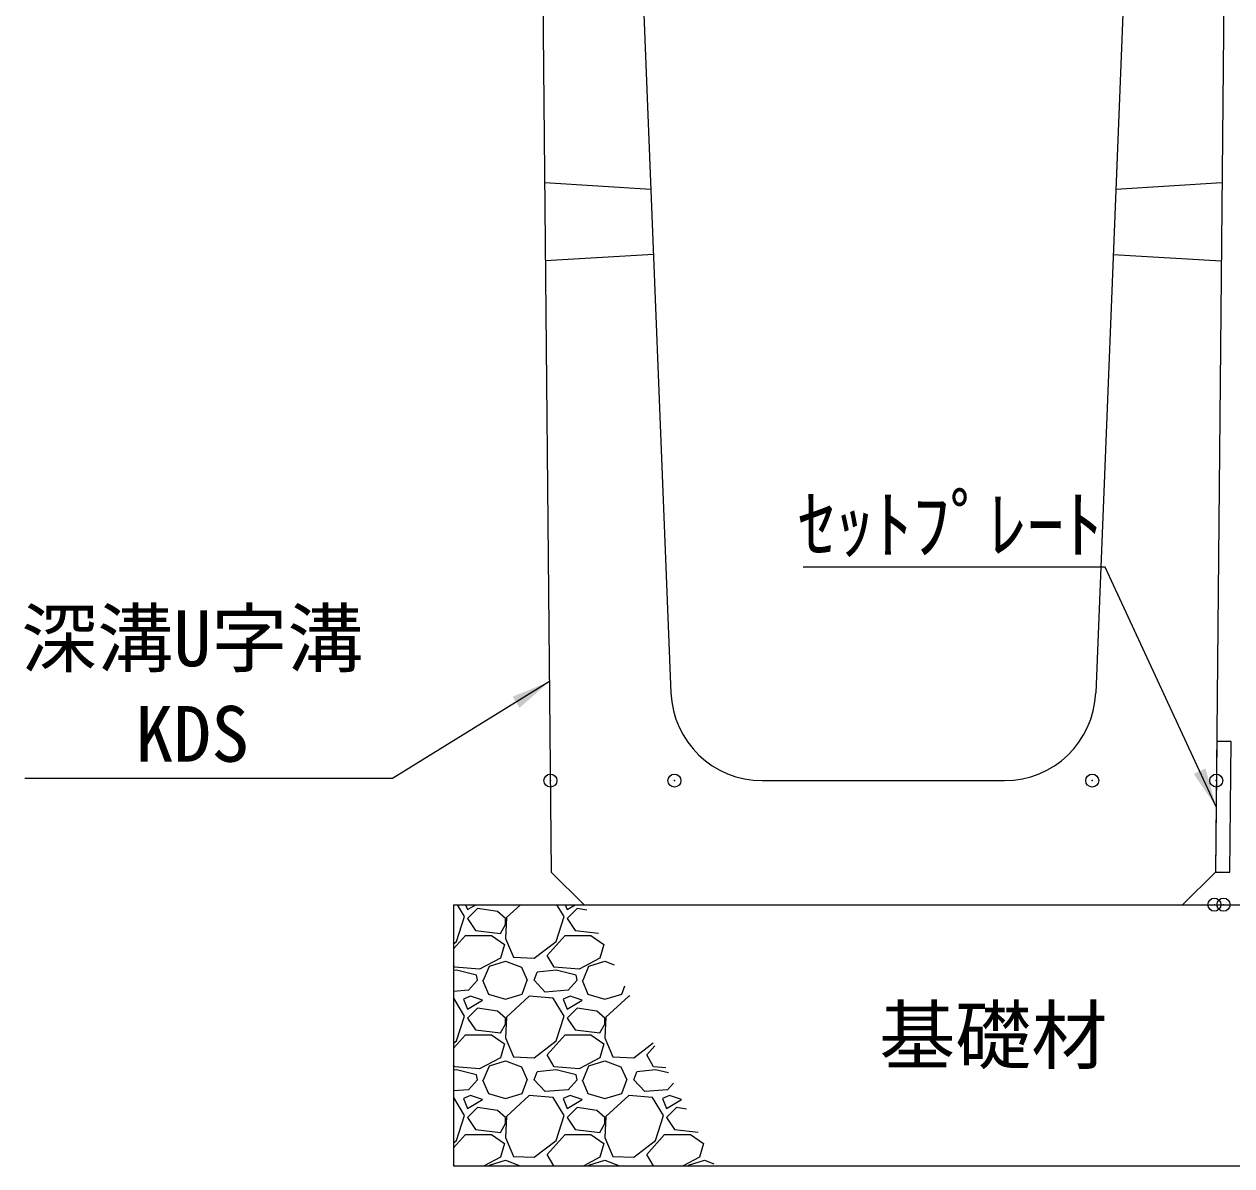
# Model space of a CAD drawing. Units: millimetres at full size; details may follow other scales. Extents: x 172874 to 217143, y 854931 to 903297.
# Drawn here: x 174349 to 175274, y 855881 to 856756 of the extents above; entities that cross this region are included whole.
import ezdxf
from ezdxf.enums import TextEntityAlignment as Align

# ---------------------------------------------------------------- set-up
doc = ezdxf.new("R2010")
doc.units = ezdxf.units.MM
doc.header["$LTSCALE"] = 20
doc.header["$PDMODE"] = 32
doc.header["$PDSIZE"] = 10
for name, color, linetype, lineweight in [('セットプレート', 3, 'Continuous', 13), ('基礎材', 7, 'Continuous', 15), ('寸法線', 7, 'Continuous', 13), ('引出線', 4, 'Continuous', 13), ('本体', 2, 'Continuous', 13), ('補助線', 8, 'Continuous', 13), ('ﾊｯﾁﾝｸﾞ', 7, 'Continuous', 5)]:
    doc.layers.add(name, color=color, linetype=linetype, lineweight=lineweight)
doc.styles.add('ＭＳ ゴシック', font='')
doc.styles.get('ＭＳ ゴシック').set_extended_font_data('MS Gothic')

# ---------------------------------------------------------------- blocks, each defined once
blk = doc.blocks.new('filled_arrow')
at = {"color": 0, "linetype": 'Continuous', "lineweight": -2}
blk.add_solid([(7.5, 1.25), (0, 0), (7.5, -1.25)], dxfattribs=at)

msp = doc.modelspace()

# ---------------------------------------------------------------- linework, layer by layer
at = {"layer": 'セットプレート'}
msp.add_lwpolyline([(175261.54, 856106.42), (175272.54, 856106.32), (175273.49, 856206.31), (175262.49, 856206.42)], close=True, dxfattribs=at)
at = {"layer": '基礎材'}
for p, q in [((174678.1, 856081.42), (175504.7, 856081.42)), ((174678.1, 856081.42), (174678.1, 855881.42)), ((174678.1, 855881.42), (175504.7, 855881.42))]:
    msp.add_line(p, q, dxfattribs=at)
at = {"layer": '引出線'}
for points in [[(175262.01, 856156.42), (175177.17, 856339.88), (174945.81, 856339.88)], [(174751.48, 856252.24), (174631.27, 856177.95), (174349.75, 856177.95)]]:
    msp.add_lwpolyline(points, dxfattribs=at)
at = {"layer": '本体'}
for p, q in [((174807.2, 857176.42), (174844.51, 856243.62)), ((175207.2, 857176.42), (175169.89, 856243.62)), ((174744.7, 856966.42), (174752.87, 856106.42)), ((175269.7, 856966.42), (175261.54, 856106.42)), ((174747.85, 856634.42), (174829.08, 856629.42)), ((175185.32, 856629.42), (175266.55, 856634.42)), ((174831.08, 856579.42), (174748.42, 856574.42)), ((175183.32, 856579.42), (175265.98, 856574.42)), ((174914.46, 856176.42), (175099.95, 856176.42)), ((174778.1, 856081.42), (174752.87, 856106.42)), ((175236.3, 856081.42), (175261.54, 856106.42)), ((174778.1, 856081.42), (175236.3, 856081.42))]:
    msp.add_line(p, q, dxfattribs=at)
for centre, start, end in [((174914.46, 856246.42), 182.29061, 270), ((175099.95, 856246.42), 270, 357.70939)]:
    msp.add_arc(centre, 70, start, end, dxfattribs=at)
at = {"layer": '補助線'}
for p in [(174752.2, 856176.42), (174847.2, 856176.42), (175167.2, 856176.42), (175262.2, 856176.42), (175260.7, 856081.42), (175267.7, 856081.42), (175267.7, 856081.42)]:
    msp.add_point(p, dxfattribs=at)
at = {"layer": 'ﾊｯﾁﾝｸﾞ'}
for p, q in [((174686.5, 856072.34), (174680.95, 856081.42)), ((174687.29, 856081.42), (174688.79, 856077.67)), ((174688.79, 856077.67), (174695.03, 856081.42)), ((174729.29, 856081.42), (174718.51, 856071.58)), ((174762.7, 856072.34), (174757.15, 856081.42)), ((174763.49, 856081.42), (174764.99, 856077.67)), ((174764.99, 856077.67), (174771.23, 856081.42)), ((174680.41, 856053.29), (174686.5, 856072.34)), ((174696.41, 856078.44), (174688.79, 856070.82)), ((174711.65, 856076.15), (174696.41, 856078.44)), ((174717.74, 856070.82), (174711.65, 856076.15)), ((174718.51, 856071.58), (174717.74, 856055.58)), ((174756.61, 856053.29), (174762.7, 856072.34)), ((174772.61, 856078.44), (174764.99, 856070.82)), ((174780.16, 856077.3), (174772.61, 856078.44)), ((174688.79, 856070.82), (174694.88, 856061.67)), ((174713.93, 856059.39), (174717.74, 856066.24)), ((174717.74, 856066.24), (174717.74, 856070.82)), ((174764.99, 856070.82), (174771.08, 856061.67)), ((174678.1, 856047.68), (174687.26, 856057.86)), ((174678.1, 856051.51), (174680.41, 856053.29)), ((174687.26, 856057.86), (174707.08, 856057.86)), ((174694.88, 856061.67), (174713.93, 856059.39)), ((174707.08, 856057.86), (174716.98, 856051)), ((174717.74, 856055.58), (174723.84, 856041.1)), ((174739.84, 856040.34), (174756.61, 856053.29)), ((174749.75, 856042.62), (174763.46, 856057.86)), ((174763.46, 856057.86), (174783.28, 856057.86)), ((174771.08, 856061.67), (174789.06, 856059.52)), ((174783.28, 856057.86), (174793.18, 856051)), ((174716.98, 856051), (174713.93, 856040.34)), ((174793.18, 856051), (174790.13, 856040.34)), ((174678.88, 856033.48), (174678.1, 856034.81)), ((174713.93, 856040.34), (174697.93, 856031.95)), ((174705.55, 856034.24), (174717.74, 856038.05)), ((174717.74, 856038.05), (174729.94, 856033.48)), ((174723.84, 856041.1), (174739.84, 856040.34)), ((174755.08, 856033.48), (174749.75, 856042.62)), ((174790.13, 856040.34), (174774.13, 856031.95)), ((174781.75, 856034.24), (174793.94, 856038.05)), ((174793.94, 856038.05), (174801.14, 856035.35)), ((174680.41, 856031.19), (174678.1, 856030.95)), ((174697.93, 856031.95), (174678.88, 856033.48)), ((174695.65, 856027.38), (174680.41, 856031.19)), ((174696.41, 856023.57), (174695.65, 856027.38)), ((174700.98, 856023.57), (174705.55, 856034.24)), ((174729.94, 856033.48), (174734.51, 856023.57)), ((174739.84, 856023.57), (174742.13, 856029.67)), ((174756.61, 856031.19), (174742.13, 856029.67)), ((174774.13, 856031.95), (174755.08, 856033.48)), ((174771.85, 856027.38), (174756.61, 856031.19)), ((174772.61, 856023.57), (174771.85, 856027.38)), ((174777.18, 856023.57), (174781.75, 856034.24)), ((174689.55, 856015.95), (174678.1, 856014.96)), ((174696.41, 856023.57), (174689.55, 856015.95)), ((174700.22, 856023.57), (174704.79, 856012.9)), ((174730.7, 856012.9), (174734.51, 856023.57)), ((174748.22, 856014.43), (174739.84, 856023.57)), ((174765.75, 856015.95), (174748.22, 856014.43)), ((174772.61, 856023.57), (174765.75, 856015.95)), ((174776.42, 856023.57), (174780.99, 856012.9)), ((174806.9, 856012.9), (174809.17, 856019.28)), ((174678.12, 856009.86), (174678.1, 856009.86)), ((174686.5, 855996.14), (174678.12, 856009.86)), ((174691.07, 856011.38), (174685.74, 856009.09)), ((174685.74, 856009.09), (174688.79, 856001.47)), ((174688.79, 856001.47), (174700.22, 856008.33)), ((174700.22, 856008.33), (174691.07, 856011.38)), ((174704.79, 856012.9), (174717.74, 856009.09)), ((174717.74, 856009.09), (174730.7, 856012.9)), ((174736.03, 856011.38), (174718.51, 855995.38)), ((174754.32, 856009.86), (174736.03, 856011.38)), ((174762.7, 855996.14), (174754.32, 856009.86)), ((174767.27, 856011.38), (174761.94, 856009.09)), ((174761.94, 856009.09), (174764.99, 856001.47)), ((174764.99, 856001.47), (174776.42, 856008.33)), ((174776.42, 856008.33), (174767.27, 856011.38)), ((174780.99, 856012.9), (174793.94, 856009.09)), ((174793.94, 856009.09), (174806.9, 856012.9)), ((174812.23, 856011.38), (174794.71, 855995.38)), ((174813.16, 856011.3), (174812.23, 856011.38)), ((174696.41, 856002.24), (174688.79, 855994.62)), ((174711.65, 855999.95), (174696.41, 856002.24)), ((174717.74, 855994.62), (174711.65, 855999.95)), ((174772.61, 856002.24), (174764.99, 855994.62)), ((174787.85, 855999.95), (174772.61, 856002.24)), ((174793.94, 855994.62), (174787.85, 855999.95)), ((174680.41, 855977.09), (174686.5, 855996.14)), ((174688.79, 855994.62), (174694.88, 855985.47)), ((174713.93, 855983.19), (174717.74, 855990.04)), ((174718.51, 855995.38), (174717.74, 855979.38)), ((174717.74, 855990.04), (174717.74, 855994.62)), ((174756.61, 855977.09), (174762.7, 855996.14)), ((174764.99, 855994.62), (174771.08, 855985.47)), ((174790.13, 855983.19), (174793.94, 855990.04)), ((174794.71, 855995.38), (174793.94, 855979.38)), ((174793.94, 855990.04), (174793.94, 855994.62)), ((174678.1, 855971.48), (174687.26, 855981.66)), ((174687.26, 855981.66), (174707.08, 855981.66)), ((174694.88, 855985.47), (174713.93, 855983.19)), ((174707.08, 855981.66), (174716.98, 855974.8)), ((174717.74, 855979.38), (174723.84, 855964.9)), ((174749.75, 855966.42), (174763.46, 855981.66)), ((174763.46, 855981.66), (174783.28, 855981.66)), ((174771.08, 855985.47), (174790.13, 855983.19)), ((174783.28, 855981.66), (174793.18, 855974.8)), ((174793.94, 855979.38), (174800.04, 855964.9)), ((174678.1, 855975.31), (174680.41, 855977.09)), ((174716.98, 855974.8), (174713.93, 855964.14)), ((174739.84, 855964.14), (174756.61, 855977.09)), ((174793.18, 855974.8), (174790.13, 855964.14)), ((174816.04, 855964.14), (174830.98, 855975.68)), ((174825.95, 855966.42), (174832.15, 855973.32)), ((174713.93, 855964.14), (174697.93, 855955.75)), ((174705.55, 855958.04), (174717.74, 855961.85)), ((174717.74, 855961.85), (174729.94, 855957.28)), ((174723.84, 855964.9), (174739.84, 855964.14)), ((174755.08, 855957.28), (174749.75, 855966.42)), ((174790.13, 855964.14), (174774.13, 855955.75)), ((174781.75, 855958.04), (174793.94, 855961.85)), ((174793.94, 855961.85), (174806.14, 855957.28)), ((174800.04, 855964.9), (174816.04, 855964.14)), ((174831.28, 855957.28), (174825.95, 855966.42)), ((174678.88, 855957.28), (174678.1, 855958.61)), ((174680.41, 855954.99), (174678.1, 855954.75)), ((174697.93, 855955.75), (174678.88, 855957.28)), ((174695.65, 855951.18), (174680.41, 855954.99)), ((174696.41, 855947.37), (174695.65, 855951.18)), ((174700.98, 855947.37), (174705.55, 855958.04)), ((174729.94, 855957.28), (174734.51, 855947.37)), ((174739.84, 855947.37), (174742.13, 855953.47)), ((174756.61, 855954.99), (174742.13, 855953.47)), ((174774.13, 855955.75), (174755.08, 855957.28)), ((174771.85, 855951.18), (174756.61, 855954.99)), ((174772.61, 855947.37), (174771.85, 855951.18)), ((174777.18, 855947.37), (174781.75, 855958.04)), ((174806.14, 855957.28), (174810.71, 855947.37)), ((174816.04, 855947.37), (174818.33, 855953.47)), ((174832.81, 855954.99), (174818.33, 855953.47)), ((174840.54, 855956.54), (174831.28, 855957.28)), ((174842.53, 855952.56), (174832.81, 855954.99)), ((174696.41, 855947.37), (174689.55, 855939.75)), ((174700.22, 855947.37), (174704.79, 855936.7)), ((174730.7, 855936.7), (174734.51, 855947.37)), ((174748.22, 855938.23), (174739.84, 855947.37)), ((174772.61, 855947.37), (174765.75, 855939.75)), ((174776.42, 855947.37), (174780.99, 855936.7)), ((174806.9, 855936.7), (174810.71, 855947.37)), ((174824.42, 855938.23), (174816.04, 855947.37)), ((174846.44, 855944.74), (174841.95, 855939.75)), ((174689.55, 855939.75), (174678.1, 855938.76)), ((174678.12, 855933.66), (174678.1, 855933.66)), ((174686.5, 855919.94), (174678.12, 855933.66)), ((174691.07, 855935.18), (174685.74, 855932.89)), ((174685.74, 855932.89), (174688.79, 855925.27)), ((174700.22, 855932.13), (174691.07, 855935.18)), ((174704.79, 855936.7), (174717.74, 855932.89)), ((174717.74, 855932.89), (174730.7, 855936.7)), ((174736.03, 855935.18), (174718.51, 855919.18)), ((174754.32, 855933.66), (174736.03, 855935.18)), ((174765.75, 855939.75), (174748.22, 855938.23)), ((174762.7, 855919.94), (174754.32, 855933.66)), ((174767.27, 855935.18), (174761.94, 855932.89)), ((174761.94, 855932.89), (174764.99, 855925.27)), ((174776.42, 855932.13), (174767.27, 855935.18)), ((174780.99, 855936.7), (174793.94, 855932.89)), ((174793.94, 855932.89), (174806.9, 855936.7)), ((174812.23, 855935.18), (174794.71, 855919.18)), ((174830.52, 855933.66), (174812.23, 855935.18)), ((174841.95, 855939.75), (174824.42, 855938.23)), ((174838.9, 855919.94), (174830.52, 855933.66)), ((174843.47, 855935.18), (174838.14, 855932.89)), ((174838.14, 855932.89), (174841.19, 855925.27)), ((174852.62, 855932.13), (174843.47, 855935.18)), ((174688.79, 855925.27), (174700.22, 855932.13)), ((174696.41, 855926.04), (174688.79, 855918.42)), ((174711.65, 855923.75), (174696.41, 855926.04)), ((174717.74, 855918.42), (174711.65, 855923.75)), ((174764.99, 855925.27), (174776.42, 855932.13)), ((174772.61, 855926.04), (174764.99, 855918.42)), ((174787.85, 855923.75), (174772.61, 855926.04)), ((174793.94, 855918.42), (174787.85, 855923.75)), ((174841.19, 855925.27), (174852.62, 855932.13)), ((174848.81, 855926.04), (174841.19, 855918.42)), ((174856.36, 855924.9), (174848.81, 855926.04)), ((174680.41, 855900.89), (174686.5, 855919.94)), ((174688.79, 855918.42), (174694.88, 855909.27)), ((174718.51, 855919.18), (174717.74, 855903.18)), ((174717.74, 855913.84), (174717.74, 855918.42)), ((174756.61, 855900.89), (174762.7, 855919.94)), ((174764.99, 855918.42), (174771.08, 855909.27)), ((174794.71, 855919.18), (174793.94, 855903.18)), ((174793.94, 855913.84), (174793.94, 855918.42)), ((174832.81, 855900.89), (174838.9, 855919.94)), ((174841.19, 855918.42), (174847.28, 855909.27)), ((174678.1, 855895.28), (174687.26, 855905.46)), ((174687.26, 855905.46), (174707.08, 855905.46)), ((174694.88, 855909.27), (174713.93, 855906.99)), ((174707.08, 855905.46), (174716.98, 855898.6)), ((174713.93, 855906.99), (174717.74, 855913.84)), ((174749.75, 855890.22), (174763.46, 855905.46)), ((174763.46, 855905.46), (174783.28, 855905.46)), ((174771.08, 855909.27), (174790.13, 855906.99)), ((174783.28, 855905.46), (174793.18, 855898.6)), ((174790.13, 855906.99), (174793.94, 855913.84)), ((174825.95, 855890.22), (174839.66, 855905.46)), ((174839.66, 855905.46), (174859.48, 855905.46)), ((174847.28, 855909.27), (174865.26, 855907.12)), ((174859.48, 855905.46), (174869.38, 855898.6)), ((174678.1, 855899.11), (174680.41, 855900.89)), ((174716.98, 855898.6), (174713.93, 855887.94)), ((174717.74, 855903.18), (174723.84, 855888.7)), ((174739.84, 855887.94), (174756.61, 855900.89)), ((174793.18, 855898.6), (174790.13, 855887.94)), ((174793.94, 855903.18), (174800.04, 855888.7)), ((174816.04, 855887.94), (174832.81, 855900.89)), ((174869.38, 855898.6), (174866.33, 855887.94)), ((174713.93, 855887.94), (174701.49, 855881.42)), ((174723.84, 855888.7), (174739.84, 855887.94)), ((174754.88, 855881.42), (174749.75, 855890.22)), ((174790.13, 855887.94), (174777.69, 855881.42)), ((174800.04, 855888.7), (174816.04, 855887.94)), ((174831.08, 855881.42), (174825.95, 855890.22)), ((174866.33, 855887.94), (174853.89, 855881.42)), ((174678.68, 855881.42), (174678.1, 855882.41)), ((174705.37, 855881.42), (174705.55, 855881.84)), ((174705.55, 855881.84), (174717.74, 855885.65)), ((174717.74, 855885.65), (174729.02, 855881.42)), ((174781.57, 855881.42), (174781.75, 855881.84)), ((174781.75, 855881.84), (174793.94, 855885.65)), ((174793.94, 855885.65), (174805.22, 855881.42)), ((174857.77, 855881.42), (174857.95, 855881.84)), ((174857.95, 855881.84), (174870.14, 855885.65)), ((174870.14, 855885.65), (174877.34, 855882.95))]:
    msp.add_line(p, q, dxfattribs=at)

# ---------------------------------------------------------------- block references
at = {"layer": '引出線', "xscale": 4, "yscale": 4}
for p, rotation in [((174751.48, 856252.24), 211.7), ((175262.01, 856156.42), 114.8)]:
    msp.add_blockref('filled_arrow', p, dxfattribs=dict(at, rotation=rotation))

# ---------------------------------------------------------------- texts
at = {"layer": '寸法線', "style": 'ＭＳ ゴシック'}
msp.add_text('基礎材', height=42.72, dxfattribs=at).set_placement((175091.4, 855981.42), align=Align.MIDDLE_CENTER)
at = {"layer": '引出線', "style": 'ＭＳ ゴシック'}
msp.add_text('ｾｯﾄﾌﾟﾚｰﾄ', height=42.72, dxfattribs=at).set_placement((175174.92, 856393.88), align=Align.TOP_RIGHT)
for s, p in [('深溝U字溝', (174346.89, 856251.19)), ('KDS', (174434.3, 856178.07))]:
    msp.add_text(s, height=42.72, dxfattribs=at).set_placement(p, align=Align.BOTTOM_LEFT)

doc.saveas('drawing.dxf')
